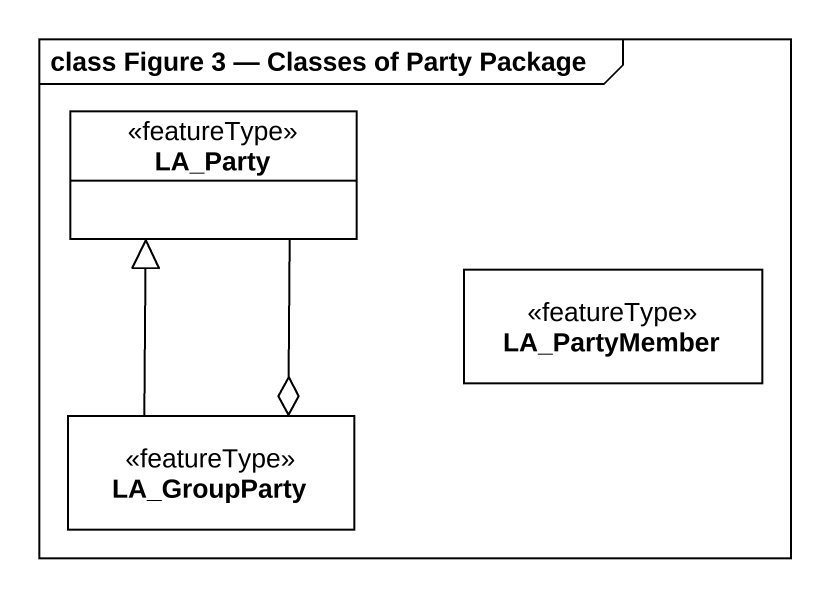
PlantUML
@startuml
mainframe class Figure 3 — Classes of Party Package
hide circle
hide empty members
class LA_Party <<featureType>> #FFFFFF
class LA_PartyMember <<featureType>> #FFFFFF
class LA_GroupParty <<featureType>> #FFFFFF
LA_GroupParty o-up- LA_Party
LA_GroupParty -up-|> LA_Party
@enduml
